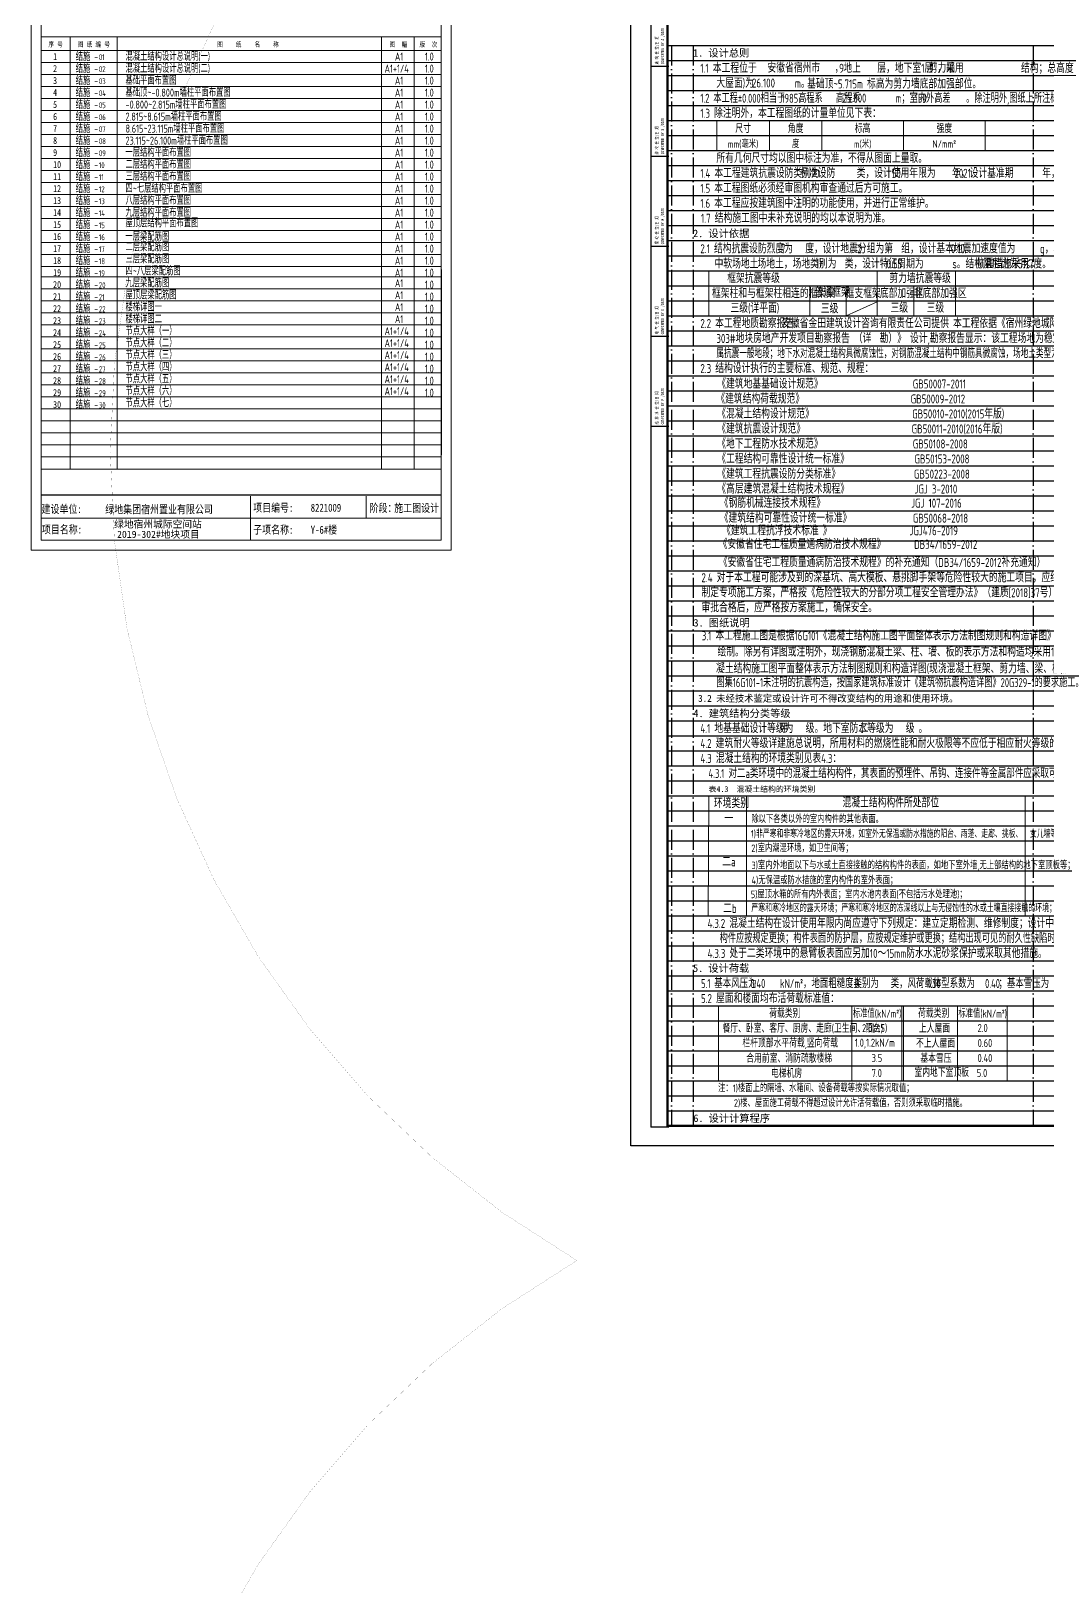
# Model space of a CAD drawing. Extents: x -1712635 to -854203, y -534641 to -21985.
# Drawn here: x -1712635 to -1661817, y -142484 to -64669 of the extents above; entities that cross this region are included whole.
import ezdxf
from ezdxf.enums import TextEntityAlignment as Align

# ---------------------------------------------------------------- set-up
doc = ezdxf.new("R2010")
doc.units = 0
doc.header["$LTSCALE"] = 1000
doc.linetypes.add('D1', pattern=[14, 10, -2, 0, -2])
doc.linetypes.add('DASHED', pattern=[0.75, 0.5, -0.25])
doc.layers.get('0').update_dxf_attribs({"linetype": 'CONTINUOUS'})
doc.layers.get('Defpoints').update_dxf_attribs({"linetype": 'CONTINUOUS'})
for name, color, linetype in [('C-Sheet-图框', 101, 'CONTINUOUS'), ('C-SHET-TTLB', 11, 'CONTINUOUS'), ('PUB_TEXT', 2, 'CONTINUOUS'), ('S-X详图填充', 252, 'CONTINUOUS'), ('图签文字', 4, 'CONTINUOUS')]:
    doc.layers.add(name, color=color, linetype=linetype)
for name, color, linetype, lineweight in [('S-1-TEXT', 7, 'CONTINUOUS', 18), ('S-1-修改', 23, 'CONTINUOUS', 18), ('图框', 9, 'CONTINUOUS', 18), ('图签', 147, 'CONTINUOUS', 18)]:
    doc.layers.add(name, color=color, linetype=linetype, lineweight=lineweight)
doc.styles.add('SHEET-ECADI', font='simhei.ttf', dxfattribs={"width": 0.7})
doc.styles.add('STYLE111', font='simhei.ttf', dxfattribs={"width": 0.7})
doc.styles.add('TS', font='tssdeng.shx', dxfattribs={"width": 0.7, "bigfont": 'tssdchn.shx'})
doc.styles.add('TSSD_DIMENSION', font='Tssdeng.shx', dxfattribs={"width": 0.7, "bigfont": 'tssdchn.shx'})
doc.styles.add('TSSD_REIN', font='tssdeng.shx', dxfattribs={"width": 0.7, "height": 300, "bigfont": 'tssdchn.shx'})
doc.styles.add('宋体', font='', dxfattribs={"height": 50})
doc.styles.add('建筑图签-1', font='simhei.ttf', dxfattribs={"width": 0.7})
doc.styles.add('黑体', font='simhei.ttf')
doc.styles.get('宋体').set_extended_font_data('SimSun')

# ---------------------------------------------------------------- blocks, each defined once
blk = doc.blocks.new('2014SHEET-L')
at = {"layer": 'C-SHET-TTLB'}
for p, q in [((0, -45), (-9, -45)), ((0, -90), (-9, -90)), ((0, -135), (-9, -135)), ((0, -180), (-9, -180)), ((0, -225), (-9, -225))]:
    blk.add_line(p, q, dxfattribs=at)
at = {"layer": 'C-SHET-TTLB', "style": 'SHEET-ECADI', "width": 0.7}
for s, p in [('建 筑 会 签/日 期', (-5.24, -43.96)), ('CONFIRMED BY A /DATE', (-2.33, -43.96)), ('结 构 会 签/日 期', (-5.24, -88.96)), ('CONFIRMED BY S /DATE', (-2.33, -88.96)), ('暖 动 会 签/日 期', (-5.24, -133.96)), ('CONFIRMED BY M /DATE', (-2.33, -133.96)), ('电 气 会 签/日 期', (-5.24, -178.96)), ('CONFIRMED BY E /DATE', (-2.33, -178.96)), ('给 排 水 会 签/日 期', (-5.24, -223.96)), ('CONFIRMED BY P /DATE', (-2.33, -223.96))]:
    blk.add_text(s, height=1.6, rotation=90, dxfattribs=at).set_placement(p)
blk = doc.blocks.new('2017_11-sheet-L2', base_point=(18.4, 410))
at = {"layer": 'C-SHET-TTLB'}
blk.add_blockref('2014SHEET-L', (19, 410.6), dxfattribs=at)

msp = doc.modelspace()

# ---------------------------------------------------------------- linework, layer by layer
msp.add_line((-1692135.04, -76581.17), (-1692135.04, -85856.17))
at = {"layer": 'C-SHET-TTLB'}
for p in [(-1681662.67, -61932.79), (-1680762.67, -119452.79)]:
    msp.add_line(p, (-1681662.67, -119452.79), dxfattribs=at)
msp.add_lwpolyline([(-1598562.67, -60992.79), (-1598562.67, -120392.79), (-1682662.67, -120392.79), (-1682662.67, -60992.79)], close=True, dxfattribs=at)
at = {"layer": 'C-SHET-TTLB', "const_width": 120}
msp.add_lwpolyline([(-1680822.67, -61992.79), (-1599562.67, -61992.79), (-1599562.67, -119392.79), (-1680822.67, -119392.79)], close=True, dxfattribs=at)
at = {"layer": 'Defpoints', "color": 252}
for p, q in [((-1680822.67, -65392.79), (-1606562.67, -65392.79)), ((-1680822.67, -66142.79), (-1606562.67, -66142.79)), ((-1680822.67, -66892.79), (-1606562.67, -66892.79)), ((-1680822.67, -67642.79), (-1606562.67, -67642.79)), ((-1680822.67, -68392.79), (-1606562.67, -68392.79)), ((-1680822.67, -69142.79), (-1606562.67, -69142.79)), ((-1680822.67, -69892.79), (-1606562.67, -69892.79)), ((-1680822.67, -70642.79), (-1606562.67, -70642.79)), ((-1680822.67, -71392.79), (-1606562.67, -71392.79)), ((-1680822.67, -72142.79), (-1606562.67, -72142.79)), ((-1680822.67, -72892.79), (-1606562.67, -72892.79)), ((-1680822.67, -73642.79), (-1606562.67, -73642.79)), ((-1680822.67, -74392.79), (-1606562.67, -74392.79)), ((-1680822.67, -75142.79), (-1606562.67, -75142.79)), ((-1680822.67, -75892.79), (-1606562.67, -75892.79)), ((-1680822.67, -76642.79), (-1606562.67, -76642.79)), ((-1680822.67, -77392.79), (-1606562.67, -77392.79)), ((-1680822.67, -78142.79), (-1606562.67, -78142.79)), ((-1680822.67, -78892.79), (-1606562.67, -78892.79)), ((-1680822.67, -79642.79), (-1606562.67, -79642.79)), ((-1680822.67, -80392.79), (-1606562.67, -80392.79)), ((-1680822.67, -81142.79), (-1606562.67, -81142.79)), ((-1680822.67, -81892.79), (-1606562.67, -81892.79)), ((-1680822.67, -82642.79), (-1606562.67, -82642.79)), ((-1680822.67, -83392.79), (-1606562.67, -83392.79)), ((-1680822.67, -84142.79), (-1606562.67, -84142.79)), ((-1680822.67, -84892.79), (-1606562.67, -84892.79)), ((-1680822.67, -85642.79), (-1606562.67, -85642.79)), ((-1680822.67, -86392.79), (-1606562.67, -86392.79)), ((-1680822.67, -87142.79), (-1606562.67, -87142.79)), ((-1680822.67, -87892.79), (-1606562.67, -87892.79)), ((-1680822.67, -88642.79), (-1606562.67, -88642.79)), ((-1680822.67, -89392.79), (-1606562.67, -89392.79)), ((-1680822.67, -90142.79), (-1606562.67, -90142.79)), ((-1680822.67, -90892.79), (-1606562.67, -90892.79)), ((-1680822.67, -91642.79), (-1606562.67, -91642.79)), ((-1680822.67, -92392.79), (-1606562.67, -92392.79)), ((-1680822.67, -93142.79), (-1606562.67, -93142.79)), ((-1680822.67, -93892.79), (-1606562.67, -93892.79)), ((-1680822.67, -94642.79), (-1606562.67, -94642.79)), ((-1680822.67, -95392.79), (-1606562.67, -95392.79)), ((-1680822.67, -96142.79), (-1606562.67, -96142.79)), ((-1680822.67, -96892.79), (-1606562.67, -96892.79)), ((-1680822.67, -97642.79), (-1606562.67, -97642.79)), ((-1680822.67, -98392.79), (-1606562.67, -98392.79)), ((-1680822.67, -99142.79), (-1606562.67, -99142.79)), ((-1680822.67, -99892.79), (-1606562.67, -99892.79)), ((-1680822.67, -100642.79), (-1606562.67, -100642.79)), ((-1680822.67, -101392.79), (-1606562.67, -101392.79)), ((-1680822.67, -102142.79), (-1606562.67, -102142.79)), ((-1680822.67, -102892.79), (-1606562.67, -102892.79)), ((-1680822.67, -103642.79), (-1606562.67, -103642.79)), ((-1680822.67, -104392.79), (-1606562.67, -104392.79)), ((-1680822.67, -105142.79), (-1606562.67, -105142.79)), ((-1680822.67, -105892.79), (-1606562.67, -105892.79)), ((-1680822.67, -106642.79), (-1606562.67, -106642.79)), ((-1680822.67, -107392.79), (-1606562.67, -107392.79)), ((-1680822.67, -108142.79), (-1606562.67, -108142.79)), ((-1680822.67, -108892.79), (-1606562.67, -108892.79)), ((-1680822.67, -109642.79), (-1606562.67, -109642.79)), ((-1680822.67, -110392.79), (-1606562.67, -110392.79)), ((-1680822.67, -111142.79), (-1606562.67, -111142.79)), ((-1680822.67, -111892.79), (-1606562.67, -111892.79)), ((-1680822.67, -112642.79), (-1606562.67, -112642.79)), ((-1680822.67, -113392.79), (-1606562.67, -113392.79)), ((-1680822.67, -114142.79), (-1606562.67, -114142.79)), ((-1680822.67, -114892.79), (-1606562.67, -114892.79)), ((-1680822.67, -115642.79), (-1606562.67, -115642.79)), ((-1680822.67, -116392.79), (-1606562.67, -116392.79)), ((-1680822.67, -117142.79), (-1606562.67, -117142.79)), ((-1680822.67, -117892.79), (-1606562.67, -117892.79)), ((-1680822.67, -118642.79), (-1606562.67, -118642.79))]:
    msp.add_line(p, q, dxfattribs=at)
at = {"layer": 'Defpoints', "color": 252, "linetype": 'D1', "ltscale": 0.1}
for p, q in [((-1680622.67, -65392.79), (-1680622.67, -119392.79)), ((-1679550.67, -65392.79), (-1679550.67, -119392.79)), ((-1662550.67, -65392.79), (-1662550.67, -119392.79))]:
    msp.add_line(p, q, dxfattribs=at)
at = {"layer": 'S-1-TEXT', "color": 2}
for p, q in [((-1675736.46, -69142.79), (-1675736.46, -70642.79)), ((-1673111.46, -69142.79), (-1673111.46, -70642.79)), ((-1669033.33, -69142.79), (-1669033.33, -70642.79)), ((-1678361.46, -69892.79), (-1664955.21, -69892.79)), ((-1678770.35, -76642.79), (-1666426.54, -76642.79)), ((-1678770.35, -76642.79), (-1678770.35, -78892.79)), ((-1678770.35, -76642.79), (-1678770.35, -78892.79)), ((-1670345.07, -76642.79), (-1670345.07, -78892.79)), ((-1666426.54, -76642.79), (-1666426.54, -78892.79)), ((-1678770.35, -77392.79), (-1666426.54, -77392.79)), ((-1673722.09, -77392.79), (-1673722.09, -78892.79)), ((-1671900.8, -77392.79), (-1671900.8, -78892.79)), ((-1668513.44, -77392.79), (-1668513.44, -78892.79)), ((-1678770.35, -78142.79), (-1666426.54, -78142.79)), ((-1671900.8, -78892.79), (-1670345.07, -78195.31)), ((-1678770.35, -78892.79), (-1666426.54, -78892.79)), ((-1676879.64, -102887.3), (-1676879.64, -108892.79)), ((-1678754.64, -103637.3), (-1662950.03, -103637.3)), ((-1678754.64, -104387.3), (-1662950.03, -104387.3)), ((-1678754.64, -108137.3), (-1662950.03, -108137.3)), ((-1678277.47, -113392.79), (-1669114.11, -113392.79)), ((-1678277.47, -113392.79), (-1678277.47, -117142.79)), ((-1669114.11, -113392.79), (-1678277.47, -113392.79)), ((-1671621.22, -117142.79), (-1671621.22, -113392.79)), ((-1669114.11, -117142.79), (-1669114.11, -113392.79)), ((-1663857.32, -113392.79), (-1669028.88, -113392.79)), ((-1669028.88, -117142.79), (-1669028.88, -113392.79)), ((-1669028.88, -113392.79), (-1663857.32, -113392.79)), ((-1666329.03, -117142.79), (-1666329.03, -113392.79)), ((-1663857.32, -117142.79), (-1663857.32, -113392.79)), ((-1678277.47, -114142.79), (-1669114.11, -114142.79)), ((-1669028.88, -114142.79), (-1663857.32, -114142.79)), ((-1678277.47, -114892.79), (-1669114.11, -114892.79)), ((-1669028.88, -114892.79), (-1663857.32, -114892.79)), ((-1678277.47, -115642.79), (-1669114.11, -115642.79)), ((-1669028.88, -115642.79), (-1663857.32, -115642.79)), ((-1678277.47, -116392.79), (-1669114.11, -116392.79)), ((-1669028.88, -116392.79), (-1663857.32, -116392.79)), ((-1678277.47, -117142.79), (-1669114.11, -117142.79)), ((-1669028.88, -117142.79), (-1663857.32, -117142.79))]:
    msp.add_line(p, q, dxfattribs=at)
for points in [[(-1664955.21, -69142.79), (-1664955.21, -70642.79), (-1678361.46, -70642.79), (-1678361.46, -69142.79), (-1664955.21, -69142.79)], [(-1662950.03, -102887.3), (-1662950.03, -108892.79), (-1678792.33, -108892.79), (-1678754.64, -102887.3), (-1662950.03, -102887.3)]]:
    msp.add_lwpolyline(points, dxfattribs=at)
at = {"layer": 'S-X详图填充', "color": 2, "const_width": 5}
msp.add_lwpolyline([(-1685356.54, -45313.6, -0.57735027), (-1604552.52, -45313.6, -0.57735027), (-1523748.51, -45313.6, -0.57735027), (-1442944.49, -45313.6, -0.57735027), (-1362140.48, -45313.6, -0.57735027), (-1281336.46, -45313.6, -0.57735027), (-1281336.46, -126117.61, -0.57735027), (-1281336.46, -206921.63, -0.57735027), (-1281336.46, -287725.64, -0.57735027), (-1281336.46, -368529.66, -0.57735027), (-1281336.46, -449333.67, -0.57735027), (-1362140.48, -449333.67, -0.57735027), (-1442944.49, -449333.67, -0.57735027), (-1523748.51, -449333.67, -0.57735027), (-1604552.52, -449333.67, -0.57735027), (-1685356.54, -449333.67, -0.57735027), (-1685356.54, -368529.66, -0.57735027), (-1685356.54, -287725.64, -0.57735027), (-1685356.54, -206921.63, -0.57735027), (-1685356.54, -126117.61, -0.57735027), (-1685356.54, -45313.6, -0.57735027), (-1685356.54, -45313.6, -0.57735027)], format="xyb", dxfattribs=at)
at = {"layer": '图框'}
for p, q in [((-1712135.04, -61406.38), (-1712135.04, -90106.38)), ((-1692135.04, -90106.38), (-1692135.04, -61406.38)), ((-1712135.04, -64956.38), (-1712135.05, -88956.37)), ((-1712135.04, -64956.38), (-1712135.04, -84756.37)), ((-1712135.04, -64956.38), (-1692135.04, -64956.38)), ((-1710690.87, -64956.38), (-1710690.87, -86556.37)), ((-1708333.67, -64956.38), (-1708333.67, -86556.38)), ((-1695123.47, -64956.38), (-1695123.47, -86556.38)), ((-1693489.24, -64956.38), (-1693489.24, -86556.38)), ((-1692135.04, -65631.39), (-1712135.04, -65631.38)), ((-1692135.04, -65631.39), (-1712135.04, -65631.38)), ((-1712135.04, -65631.38), (-1692135.04, -65631.39)), ((-1712135.04, -65631.38), (-1692135.04, -65631.39)), ((-1692135.04, -66231.39), (-1712135.04, -66231.38)), ((-1692135.04, -66831.39), (-1712135.04, -66831.38)), ((-1712135.04, -66831.38), (-1692135.04, -66831.39)), ((-1712135.04, -66831.38), (-1692135.04, -66831.39)), ((-1692135.04, -66831.39), (-1712135.04, -66831.38)), ((-1692135.04, -67431.39), (-1712135.04, -67431.38)), ((-1692135.04, -67431.39), (-1712135.04, -67431.38)), ((-1712135.04, -67431.38), (-1692135.04, -67431.39)), ((-1692135.04, -68031.39), (-1712135.04, -68031.38)), ((-1692135.04, -68031.39), (-1712135.04, -68031.38)), ((-1712135.04, -68031.38), (-1692135.04, -68031.39)), ((-1712135.04, -68031.38), (-1692135.04, -68031.39)), ((-1692135.04, -68631.39), (-1712135.04, -68631.38)), ((-1692135.04, -68631.39), (-1712135.04, -68631.38)), ((-1692135.04, -68631.39), (-1712135.04, -68631.38)), ((-1692135.04, -68631.39), (-1712135.04, -68631.38)), ((-1712135.04, -68631.38), (-1692135.04, -68631.39)), ((-1712135.04, -68631.38), (-1692135.04, -68631.39)), ((-1692135.04, -69231.39), (-1712135.04, -69231.38)), ((-1712135.04, -69231.38), (-1692135.04, -69231.39)), ((-1712135.04, -69231.38), (-1692135.04, -69231.39)), ((-1692135.04, -69231.39), (-1712135.04, -69231.38)), ((-1692135.04, -69831.39), (-1712135.04, -69831.38)), ((-1692135.04, -69831.39), (-1712135.04, -69831.38)), ((-1712135.04, -69831.38), (-1692135.04, -69831.39)), ((-1712135.04, -69831.38), (-1692135.04, -69831.39)), ((-1692135.04, -70431.39), (-1712135.04, -70431.38)), ((-1692135.04, -70431.39), (-1712135.04, -70431.38)), ((-1712135.04, -70431.38), (-1692135.04, -70431.39)), ((-1712135.04, -70431.38), (-1692135.04, -70431.39)), ((-1692135.04, -71031.39), (-1712135.04, -71031.38)), ((-1692135.04, -71031.39), (-1712135.04, -71031.38)), ((-1692135.04, -71031.39), (-1712135.04, -71031.38)), ((-1692135.04, -71031.39), (-1712135.04, -71031.38)), ((-1712135.04, -71031.38), (-1692135.04, -71031.39)), ((-1712135.04, -71031.38), (-1692135.04, -71031.39)), ((-1692135.04, -71631.39), (-1712135.04, -71631.38)), ((-1712135.04, -71631.38), (-1692135.04, -71631.39)), ((-1712135.04, -71631.38), (-1692135.04, -71631.39)), ((-1692135.04, -71631.39), (-1712135.04, -71631.38)), ((-1692135.04, -72231.39), (-1712135.04, -72231.38)), ((-1692135.04, -72231.39), (-1712135.04, -72231.38)), ((-1712135.04, -72231.38), (-1692135.04, -72231.39)), ((-1712135.04, -72231.38), (-1692135.04, -72231.39)), ((-1692135.04, -72831.39), (-1712135.04, -72831.38)), ((-1692135.04, -72831.39), (-1712135.04, -72831.38)), ((-1712135.04, -72831.38), (-1692135.04, -72831.39)), ((-1712135.04, -72831.38), (-1692135.04, -72831.39)), ((-1692135.04, -73431.39), (-1712135.04, -73431.38)), ((-1692135.04, -73431.39), (-1712135.04, -73431.38)), ((-1692135.04, -73431.39), (-1712135.04, -73431.38)), ((-1692135.04, -73431.39), (-1712135.04, -73431.38)), ((-1712135.04, -73431.38), (-1692135.04, -73431.39)), ((-1712135.04, -73431.38), (-1692135.04, -73431.39)), ((-1692135.04, -74031.39), (-1712135.04, -74031.38)), ((-1712135.04, -74031.38), (-1692135.04, -74031.39)), ((-1712135.04, -74031.38), (-1692135.04, -74031.39)), ((-1692135.04, -74031.39), (-1712135.04, -74031.38)), ((-1692135.04, -74631.39), (-1712135.04, -74631.38)), ((-1692135.04, -74631.39), (-1712135.04, -74631.38)), ((-1712135.04, -74631.38), (-1692135.04, -74631.39)), ((-1712135.04, -74631.38), (-1692135.04, -74631.39)), ((-1692135.04, -75231.39), (-1712135.04, -75231.38)), ((-1692135.04, -75831.39), (-1712135.04, -75831.38)), ((-1692135.04, -76431.38), (-1712135.04, -76431.37)), ((-1692135.04, -76956.38), (-1712135.04, -76956.37)), ((-1712135.04, -76956.37), (-1692135.04, -76956.38)), ((-1712135.04, -76956.37), (-1692135.04, -76956.38)), ((-1692135.04, -76956.38), (-1712135.04, -76956.37)), ((-1692135.04, -77556.38), (-1712135.04, -77556.37)), ((-1692135.04, -77556.38), (-1712135.04, -77556.37)), ((-1712135.04, -77556.37), (-1692135.04, -77556.38)), ((-1712135.04, -77556.37), (-1692135.04, -77556.38)), ((-1692135.04, -78156.38), (-1712135.04, -78156.37)), ((-1692135.04, -78156.38), (-1712135.04, -78156.37)), ((-1712135.04, -78156.37), (-1692135.04, -78156.38)), ((-1712135.04, -78156.37), (-1692135.04, -78156.38)), ((-1692135.04, -78756.38), (-1712135.04, -78756.37)), ((-1692135.04, -78756.38), (-1712135.04, -78756.37)), ((-1692135.04, -78756.38), (-1712135.04, -78756.37)), ((-1692135.04, -78756.38), (-1712135.04, -78756.37)), ((-1712135.04, -78756.37), (-1692135.04, -78756.38)), ((-1712135.04, -78756.37), (-1692135.04, -78756.38)), ((-1692135.04, -79356.38), (-1712135.04, -79356.37)), ((-1712135.04, -79356.37), (-1692135.04, -79356.38)), ((-1712135.04, -79356.37), (-1692135.04, -79356.38)), ((-1692135.04, -79356.38), (-1712135.04, -79356.37)), ((-1692135.04, -79956.38), (-1712135.04, -79956.37)), ((-1692135.04, -79956.38), (-1712135.04, -79956.37)), ((-1712135.04, -79956.37), (-1692135.04, -79956.38)), ((-1712135.04, -79956.37), (-1692135.04, -79956.38)), ((-1692135.04, -80556.38), (-1712135.04, -80556.37)), ((-1692135.04, -80556.38), (-1712135.04, -80556.37)), ((-1712135.04, -80556.37), (-1692135.04, -80556.38)), ((-1712135.04, -80556.37), (-1692135.04, -80556.38)), ((-1692135.04, -81156.38), (-1712135.04, -81156.37)), ((-1692135.04, -81156.38), (-1712135.04, -81156.37)), ((-1692135.04, -81156.38), (-1712135.04, -81156.37)), ((-1692135.04, -81156.38), (-1712135.04, -81156.37)), ((-1712135.04, -81156.37), (-1692135.04, -81156.38)), ((-1712135.04, -81156.37), (-1692135.04, -81156.38)), ((-1692135.04, -81756.38), (-1712135.04, -81756.37)), ((-1712135.04, -81756.37), (-1692135.04, -81756.38)), ((-1712135.04, -81756.37), (-1692135.04, -81756.38)), ((-1692135.04, -81756.38), (-1712135.04, -81756.37)), ((-1692135.04, -82356.38), (-1712135.04, -82356.37)), ((-1692135.04, -82356.38), (-1712135.04, -82356.37)), ((-1712135.04, -82356.37), (-1692135.04, -82356.38)), ((-1712135.04, -82356.37), (-1692135.04, -82356.38)), ((-1692135.04, -82956.38), (-1712135.04, -82956.37)), ((-1692135.04, -82956.38), (-1712135.04, -82956.37)), ((-1712135.04, -82956.37), (-1692135.04, -82956.38)), ((-1712135.04, -82956.37), (-1692135.04, -82956.38)), ((-1692135.04, -83556.38), (-1712135.04, -83556.37)), ((-1692135.04, -83556.38), (-1712135.04, -83556.37)), ((-1692135.04, -83556.38), (-1712135.04, -83556.37)), ((-1692135.04, -83556.38), (-1712135.04, -83556.37)), ((-1712135.04, -83556.37), (-1692135.04, -83556.38)), ((-1712135.04, -83556.37), (-1692135.04, -83556.38)), ((-1692135.04, -84156.38), (-1712135.04, -84156.37)), ((-1712135.04, -84156.37), (-1692135.04, -84156.38)), ((-1712135.04, -84156.37), (-1692135.04, -84156.38)), ((-1692135.04, -84156.38), (-1712135.04, -84156.37)), ((-1692135.04, -84756.38), (-1712135.04, -84756.37)), ((-1692135.04, -84756.38), (-1712135.04, -84756.37)), ((-1712135.04, -84756.37), (-1692135.04, -84756.38)), ((-1712135.04, -84756.37), (-1692135.04, -84756.38)), ((-1692135.04, -85356.38), (-1712135.04, -85356.37)), ((-1692135.04, -85356.38), (-1712135.04, -85356.37)), ((-1692135.04, -85356.38), (-1712135.04, -85356.37)), ((-1692135.04, -85356.38), (-1712135.04, -85356.37)), ((-1712135.04, -85356.37), (-1692135.04, -85356.38)), ((-1712135.04, -85356.37), (-1692135.04, -85356.38)), ((-1692135.04, -85956.38), (-1712135.04, -85956.37)), ((-1712135.04, -85956.37), (-1692135.04, -85956.38)), ((-1692135.04, -85956.38), (-1712135.04, -85956.37)), ((-1712135.04, -85956.37), (-1692135.04, -85956.38)), ((-1692135.04, -86556.38), (-1712135.04, -86556.37)), ((-1701664.61, -87906.38), (-1701664.61, -90106.38)), ((-1695890.29, -87906.38), (-1695890.29, -89006.2)), ((-1712135.04, -89007.43), (-1692135.04, -89005.92)), ((-1712135.04, -90106.38), (-1692135.04, -90106.38))]:
    msp.add_line(p, q, dxfattribs=at)
for points in [[(-1691635.04, -60906.38), (-1691635.04, -90606.38), (-1712635.04, -90606.38), (-1712635.04, -60906.38)], [(-1691635.04, -60906.38), (-1691635.04, -90606.38), (-1712635.04, -90606.38), (-1712635.04, -60906.38)], [(-1712135.04, -90106.38), (-1692135.04, -90106.38), (-1692135.04, -61406.38), (-1712135.04, -61406.38)]]:
    msp.add_lwpolyline(points, close=True, dxfattribs=at)
at = {"layer": '图框', "const_width": 56.25}
msp.add_lwpolyline([(-1712135.04, -87856.17), (-1692135.04, -87856.17)], dxfattribs=at)

# ---------------------------------------------------------------- block references
at = {"layer": 'C-SHET-TTLB', "xscale": 100, "yscale": 100, "zscale": 100}
msp.add_blockref('2017_11-sheet-L2', (-1680822.67, -61992.79), dxfattribs=at)

# ---------------------------------------------------------------- texts
at = {"layer": 'C-Sheet-图框', "color": 7, "linetype": 'Continuous', "style": 'STYLE111', "width": 0.7}
for s, p in [('1', (-1711537.47, -66112.55)), ('2', (-1711537.47, -66712.55)), ('4', (-1711537.47, -67912.55)), ('3', (-1711537.47, -67312.55)), ('5', (-1711537.47, -68512.55)), ('6', (-1711537.47, -69112.55)), ('8', (-1711537.47, -70312.55)), ('7', (-1711537.47, -69712.55)), ('9', (-1711537.47, -70912.55)), ('10', (-1711537.47, -71512.55)), ('11', (-1711537.47, -72112.55)), ('12', (-1711537.47, -72712.55)), ('13', (-1711537.47, -73312.55)), ('14', (-1711537.47, -73912.55)), ('15', (-1711537.47, -74512.55)), ('16', (-1711537.47, -75112.55)), ('17', (-1711537.47, -75712.55)), ('18', (-1711537.47, -76312.54)), ('19', (-1711537.47, -76912.53)), ('20', (-1711537.47, -77512.53)), ('21', (-1711537.47, -78112.53)), ('22', (-1711537.47, -78712.53)), ('23', (-1711537.47, -79312.53)), ('24', (-1711537.47, -79912.53)), ('25', (-1711537.47, -80512.53)), ('26', (-1711537.47, -81112.53)), ('27', (-1711537.48, -81712.53)), ('28', (-1711537.48, -82312.53)), ('30', (-1711537.48, -83512.53)), ('29', (-1711537.48, -82912.53))]:
    msp.add_text(s, height=350, dxfattribs=at).set_placement(p)
at = {"layer": 'PUB_TEXT', "linetype": 'Continuous', "style": 'TSSD_REIN', "width": 0.7}
for p in [(-1710407.8, -66154.13), (-1710407.8, -66754.13), (-1710407.8, -67354.13), (-1710407.8, -67954.13), (-1710407.8, -68554.13), (-1710407.8, -69154.13), (-1710407.8, -69754.13), (-1710407.8, -70354.13), (-1710407.8, -70954.13), (-1710407.8, -71554.13), (-1710407.8, -72154.13), (-1710407.8, -72754.13), (-1710407.8, -73354.13), (-1710407.8, -73954.13), (-1710407.8, -74554.13), (-1710407.8, -75154.13), (-1710407.8, -75754.13), (-1710407.8, -76354.12), (-1710407.8, -76954.11), (-1710407.8, -77554.11), (-1710407.8, -78154.11), (-1710407.8, -78754.11), (-1710407.8, -79354.11), (-1710407.8, -79954.11), (-1710407.8, -80554.11), (-1710407.8, -81154.11), (-1710407.8, -81754.11), (-1710407.8, -82354.11), (-1710407.8, -82954.11), (-1710407.8, -83554.11)]:
    msp.add_text('结施 - ', height=400, dxfattribs=at).set_placement(p)
at = {"layer": 'PUB_TEXT', "color": 1, "linetype": 'Continuous', "style": 'TSSD_REIN', "width": 0.7}
for s, height, p in [('01', 300, (-1709248.66, -66120)), ('1.0', 400, (-1692952.9, -66142.33)), ('02', 300, (-1709248.66, -66720)), ('1.0', 400, (-1692952.9, -66742.33)), ('03', 300, (-1709248.66, -67320)), ('04', 300, (-1709248.66, -67920)), ('1.0', 400, (-1692952.9, -67342.33)), ('1.0', 400, (-1692952.9, -67942.33)), ('05', 300, (-1709248.66, -68520)), ('1.0', 400, (-1692952.9, -68542.33)), ('06', 300, (-1709248.66, -69120)), ('1.0', 400, (-1692952.9, -69142.33)), ('07', 300, (-1709248.66, -69720)), ('08', 300, (-1709248.66, -70320)), ('1.0', 400, (-1692952.9, -69742.33)), ('1.0', 400, (-1692952.9, -70342.33)), ('09', 300, (-1709248.66, -70920)), ('1.0', 400, (-1692952.9, -70942.33)), ('10', 300, (-1709248.66, -71520)), ('1.0', 400, (-1692952.9, -71542.33)), ('11', 300, (-1709248.66, -72120)), ('1.0', 400, (-1692952.9, -72142.33)), ('1.0', 400, (-1692952.9, -72742.33)), ('12', 300, (-1709248.66, -72720)), ('13', 300, (-1709248.66, -73320)), ('1.0', 400, (-1692952.9, -73342.33)), ('14', 300, (-1709248.66, -73920)), ('1.0', 400, (-1692952.9, -73942.33)), ('15', 300, (-1709248.66, -74520)), ('1.0', 400, (-1692952.9, -74542.33)), ('16', 300, (-1709248.66, -75120)), ('17', 300, (-1709248.66, -75720)), ('1.0', 400, (-1692952.9, -75142.33)), ('1.0', 400, (-1692952.9, -75742.33)), ('18', 300, (-1709248.66, -76319.99)), ('1.0', 400, (-1692952.9, -76342.32)), ('19', 300, (-1709248.66, -76919.98)), ('1.0', 400, (-1692952.9, -76942.32)), ('20', 300, (-1709248.66, -77519.98)), ('1.0', 400, (-1692952.9, -77542.32)), ('1.0', 400, (-1692952.9, -78142.32)), ('21', 300, (-1709248.66, -78119.98)), ('22', 300, (-1709248.66, -78719.98)), ('1.0', 400, (-1692952.9, -78742.32)), ('23', 300, (-1709248.66, -79319.98)), ('1.0', 400, (-1692952.9, -79342.32)), ('24', 300, (-1709248.66, -79919.98)), ('1.0', 400, (-1692952.9, -79942.32)), ('1.0', 400, (-1692952.9, -80542.32)), ('25', 300, (-1709248.66, -80519.98)), ('26', 300, (-1709248.66, -81119.98)), ('1.0', 400, (-1692952.9, -81142.32)), ('27', 300, (-1709248.66, -81719.98)), ('1.0', 400, (-1692952.9, -81742.32)), ('28', 300, (-1709248.66, -82319.98)), ('1.0', 400, (-1692952.9, -82342.32)), ('29', 300, (-1709248.66, -82919.98)), ('30', 300, (-1709248.66, -83519.98)), ('1.0', 400, (-1692952.9, -82942.32))]:
    msp.add_text(s, height=height, dxfattribs=at).set_placement(p)
at = {"layer": 'PUB_TEXT', "color": 7, "linetype": 'Continuous', "style": 'TSSD_REIN', "width": 0.7}
for s, p in [('混凝土结构设计总说明(一)', (-1707918.42, -66142.33)), ('A1', (-1694452.49, -66142.33)), ('基础平面布置图', (-1707918.42, -67342.33)), ('混凝土结构设计总说明(二)', (-1707918.42, -66742.33)), ('A1+1/4', (-1694968.53, -66742.33)), ('基础顶~-0.800m墙柱平面布置图', (-1707918.42, -67942.33)), ('A1', (-1694452.5, -67342.33)), ('A1', (-1694452.5, -67942.33)), ('-0.800~2.815m墙柱平面布置图', (-1707918.42, -68542.33)), ('A1', (-1694452.5, -68542.33)), ('2.815~8.615m墙柱平面布置图', (-1707918.42, -69142.33)), ('A1', (-1694452.5, -69142.33)), ('23.115~26.100m墙柱平面布置图', (-1707918.42, -70342.33)), ('8.615~23.115m墙柱平面布置图', (-1707918.42, -69742.33)), ('A1', (-1694452.5, -69742.33)), ('A1', (-1694452.5, -70342.33)), ('一层结构平面布置图', (-1707918.42, -70942.33)), ('A1', (-1694452.5, -70942.33)), ('二层结构平面布置图', (-1707918.42, -71542.33)), ('A1', (-1694452.5, -71542.33)), ('三层结构平面布置图', (-1707918.42, -72142.33)), ('四~七层结构平面布置图', (-1707918.42, -72742.33)), ('A1', (-1694452.5, -72142.33)), ('A1', (-1694452.5, -72742.33)), ('八层结构平面布置图', (-1707918.42, -73342.33)), ('A1', (-1694452.5, -73342.33)), ('九层结构平面布置图', (-1707918.42, -73942.33)), ('A1', (-1694452.5, -73942.33)), ('屋顶层结构平面布置图', (-1707918.42, -74467.33)), ('一层梁配筋图', (-1707918.42, -75142.32)), ('A1', (-1694452.5, -74542.33)), ('二层梁配筋图', (-1707918.42, -75667.32)), ('A1', (-1694452.5, -75142.33)), ('A1', (-1694452.5, -75742.33)), ('三层梁配筋图', (-1707918.42, -76267.32)), ('A1', (-1694452.49, -76342.33)), ('九层梁配筋图', (-1707918.42, -77467.32)), ('四~八层梁配筋图', (-1707918.42, -76867.32)), ('A1', (-1694452.5, -76942.32)), ('屋顶层梁配筋图', (-1707918.42, -78067.32)), ('A1', (-1694452.49, -77467.32)), ('A1', (-1694452.49, -78067.32)), ('楼梯详图一', (-1707918.42, -78667.32)), ('A1', (-1694452.49, -78667.32)), ('楼梯详图二', (-1707918.42, -79267.32)), ('A1', (-1694452.49, -79267.32)), ('节点大样（一）', (-1707918.42, -79867.32)), ('节点大样（二）', (-1707918.42, -80467.32)), ('A1+1/4', (-1694968.53, -79867.32)), ('A1+1/4', (-1694968.53, -80467.32)), ('节点大样（三）', (-1707918.42, -81067.32)), ('A1+1/4', (-1694968.53, -81067.32)), ('节点大样（四）', (-1707918.42, -81667.32)), ('A1+1/4', (-1694968.53, -81667.32)), ('节点大样（五）', (-1707918.42, -82267.32)), ('节点大样（六）', (-1707918.42, -82867.32)), ('A1+1/4', (-1694968.53, -82267.32)), ('A1+1/4', (-1694968.53, -82867.32)), ('节点大样（七）', (-1707918.42, -83467.32))]:
    msp.add_text(s, height=400, dxfattribs=at).set_placement(p)
at = {"layer": 'S-1-TEXT', "style": '黑体'}
for s, height, p in [('1. 设计总则', 375, (-1679550.67, -65946.83)), ('2. 设计依据', 375, (-1679550.67, -74967.17)), ('3. 图纸说明', 375, (-1679530.73, -94430.57)), ('4. 建筑结构分类等级', 375, (-1679533.99, -98958.57)), ('表4.3  混凝土结构的环境类别', 281.25, (-1678776.18, -102695.99)), ('5. 设计荷载', 375, (-1679550.67, -111696.83)), ('6. 设计计算程序', 375, (-1679538.06, -119196.83))]:
    msp.add_text(s, height=height, dxfattribs=at).set_placement(p)
at = {"layer": 'S-1-TEXT', "style": 'TS'}
for s, height, width, p in [('1.1 本工程位于                   ，地上    层，地下室1层 ，采用              结构；总高度', 450, 0.75, (-1679185.86, -66750.36)), ('大屋面)为          m。', 450, 0.75, (-1678385.04, -67500.36)), ('1.2 本工程%%P0.000相当于             高程系         m；室内外高差    。除注明外,图纸上所注标高均为相对标高。', 450, 0.7, (-1679185.86, -68250.36)), ('1.3 除注明外，本工程图纸的计量单位见下表：', 450, 0.75, (-1679185.86, -69000.36)), ('所有几何尺寸均以图中标注为准，不得从图面上量取。', 450, 0.75, (-1678385.04, -71250.36)), ('     场地土，场地类别为  类，设计特征周期为       s。结构阻尼比为5%%%。', 450, 0.75, (-1677356.01, -76528.19)), ('框架抗震等级', 450, 0.75, (-1677843.61, -77259.31)), ('剪力墙抗震等级', 450, 0.75, (-1669737.17, -77259.31)), ('框架柱和与框架柱相连的框架梁', 450, 0.75, (-1678602, -78008.75)), ('普通框架', 450, 0.75, (-1673472.35, -77951.02)), ('框支框架', 450, 0.75, (-1671923.86, -78008.75)), ('底部加强区', 450, 0.75, (-1670211.27, -78008.75)), ('非底部加强区', 450, 0.75, (-1668511.45, -78008.75)), ('《建筑地基基础设计规范》                      GB50007-2011', 450, 0.75, (-1678340.4, -82531.81)), ('《建筑结构荷载规范》                          GB50009-2012', 450, 0.75, (-1678388.59, -83281.81)), ('《混凝土结构设计规范》                        GB50010-2010(2015年版)', 450, 0.75, (-1678340.4, -84028.2)), ('《建筑抗震设计规范》                          GB50011-2010(2016年版)', 450, 0.75, (-1678340.4, -84778.2)), ('《地下工程防水技术规范》                      GB50108-2008', 450, 0.75, (-1678340.4, -85528.2)), ('《工程结构可靠性设计统一标准》                GB50153-2008', 450, 0.75, (-1678340.4, -86278.2)), ('《建筑工程抗震设防分类标准》                  GB50223-2008', 450, 0.75, (-1678340.4, -87035.5)), ('《高层建筑混凝土结构技术规程》                JGJ 3-2010', 450, 0.75, (-1678340.4, -87781.81)), ('《钢筋机械连接技术规程》                     JGJ 107-2016', 450, 0.75, (-1678217.18, -88488.74)), ('《建筑结构可靠性设计统一标准》               GB50068-2018', 450, 0.75, (-1678217.18, -89238.74)), ('《安徽省住宅工程质量通病防治技术规程》的补充通知（DB34/1659-2012补充通知）', 450, 0.75, (-1678262.18, -91453.85)), ('3.1 本工程施工图是根据16G101《混凝土结构施工图平面整体表示方法制图规则和构造详图》系列图集进行', 450, 0.75, (-1679116.06, -95119.91)), ('绘制。除另有详图或注明外，现浇钢筋混凝土梁、柱、墙、板的表示方法和构造均采用16G101-1《混', 450, 0.75, (-1678327.86, -95926.86)), ('凝土结构施工图平面整体表示方法制图规则和构造详图(现浇混凝土框架、剪力墙、梁、板)》。设计图和', 450, 0.75, (-1678401.01, -96763.7)), ('图集16G101-1未注明的抗震构造，按国家建筑标准设计《建筑物抗震构造详图》20G329-1的要求施工。', 450, 0.7, (-1678385.04, -97457.84)), ('4.2 建筑耐火等级详建施总说明，所用材料的燃烧性能和耐火极限等不应低于相应耐火等级的建筑防火规范要求。', 450, 0.75, (-1679180.63, -100500.36)), ('4.3 混凝土结构的环境类别见表4.3：', 450, 0.75, (-1679180.63, -101250.36)), ('4.3.1 对二a类环境中的混凝土结构构件，其表面的预埋件、吊钩、连接件等金属部件应采取可靠的防锈措施。', 450, 0.73, (-1678782.92, -102000.36)), ('环境类别', 450, 0.75, (-1678509.07, -103500.27)), ('混凝土结构构件所处部位', 450, 0.75, (-1672080.95, -103468.76)), ('一', 450, 0.75, (-1677983.55, -104250.27)), ('除以下各类以外的室内构件的其他表面。', 375, 0.75, (-1676637.92, -104250.27)), ('2)室内潮湿环境，如卫生间等；', 375, 0.75, (-1676637.92, -105700.17)), ('二a', 450, 0.75, (-1678092.06, -106416.54)), ('3)室内外地面以下与水或土直接接触的结构构件的表面，如地下室外墙,无上部结构的地下室顶板等；', 375, 0.75, (-1676628.6, -106553.71)), ('4)无保温或防水措施的室内构件的室外表面；', 375, 0.75, (-1676628.6, -107303.71)), ('5)屋顶水箱的所有内外表面；室内水池内表面(不包括污水处理池)；', 375, 0.75, (-1676663.17, -108009.42)), (' 二b', 450, 0.75, (-1678252.28, -108750.27)), ('严寒和寒冷地区的露天环境；严寒和寒冷地区的冻深线以上与无侵蚀性的水或土壤直接接触的环境；干湿交替环境。', 375, 0.71, (-1676637.92, -108700.17)), ('4.3.2 混凝土结构在设计使用年限内尚应遵守下列规定：建立定期检测、维修制度；设计中可更换的混凝土', 450, 0.75, (-1678823.52, -109494.87)), ('4.3.3 处于二类环境中的悬臂板表面应另加10～15mm防水水泥砂浆保护或采取其他措施。', 450, 0.75, (-1678823.52, -110994.87)), ('构件应按规定更换；构件表面的防护层，应按规定维护或更换；结构出现可见的耐久性缺陷时，应及时进行处理。', 450, 0.7, (-1678223.25, -110244.87)), ('5.1 基本风压为      kN/m\x8c2\x8d，地面粗糙度类别为   类，风荷载体型系数为      ；基本雪压为      kN/m\x8c2\x8d。 ', 450, 0.72, (-1679154.81, -112500.36)), ('5.2 屋面和楼面均布活荷载标准值：', 450, 0.75, (-1679154.81, -113250.36)), ('荷载类别', 400, 0.75, (-1675742.38, -113978.73)), ('标准值(kN/m\x8c2\x8d)', 400, 0.7, (-1671560.4, -113980.39)), ('荷载类别', 400, 0.75, (-1668301.8, -113978.73)), ('标准值(kN/m\x8c2\x8d)', 400, 0.7, (-1666285.92, -113980.39)), ('餐厅、卧室、客厅、厨房、走廊(卫生间、阳台)', 400, 0.75, (-1678080.42, -114728.73)), ('2.0(2.5)', 400, 0.75, (-1671101.74, -114705.29)), ('上人屋面', 400, 0.75, (-1668262.6, -114728.73)), ('2.0', 400, 0.75, (-1665331.16, -114698.08)), ('栏杆顶部水平荷载,竖向荷载', 400, 0.75, (-1677086.18, -115462.5)), ('1.0,1.2kN/m\x8c', 400, 0.75, (-1671464.12, -115433.66)), ('不上人屋面', 400, 0.75, (-1668407.93, -115478.73)), ('0.60', 400, 0.75, (-1665325.75, -115448.08)), ('合用前室、消防疏散楼梯', 400, 0.75, (-1676891.84, -116228.73)), ('3.5', 400, 0.75, (-1670625.77, -116198.08)), (' 基本雪压', 400, 0.75, (-1668385.69, -116230.39)), ('0.40', 400, 0.75, (-1665331.16, -116198.08)), ('电梯机房', 400, 0.75, (-1675654, -116980.39)), ('7.0', 400, 0.75, (-1670625.77, -116948.08)), ('室内地下室顶板', 400, 0.75, (-1668488.33, -116932.59)), ('5.0', 400, 0.75, (-1665368.99, -116948.08)), ('注：1)楼面上的隔墙、水箱间、设备荷载等按实际情况取值；', 375, 0.75, (-1678300.33, -117697.18))]:
    msp.add_text(s, height=height, dxfattribs=dict(at, width=width)).set_placement(p)
at = {"layer": 'S-1-TEXT', "style": 'TS', "width": 0.75}
for s, height, p in [('尺寸', 400, (-1677048.96, -69752.17)), ('角度', 400, (-1674423.96, -69752.17)), ('标高', 400, (-1671072.39, -69752.17)), ('强度', 400, (-1666994.27, -69752.17)), ('mm(毫米)', 375, (-1677048.96, -70502.17)), ('度', 375, (-1674423.96, -70502.17)), ('m(米)', 375, (-1671072.39, -70502.17)), ('N/mm\x8c2\x8d', 375, (-1666994.27, -70497.66))]:
    msp.add_text(s, height=height, dxfattribs=at).set_placement(p, align=Align.CENTER)
at = {"layer": 'S-1-TEXT', "linetype": 'DASHED'}
for s, height, style, width, p in [('1.4 本工程建筑抗震设防类别为         类，设计使用年限为    年，设计基准期       年，建筑结构安全等级为   级,。', 450, 'TS', 0.75, (-1679185.86, -72000.36)), ('1.5 本工程图纸必须经审图机构审查通过后方可施工。', 450, 'TS', 0.75, (-1679185.86, -72750.36)), ('1.6 本工程应按建筑图中注明的功能使用，并进行正常维护。', 450, 'TS', 0.75, (-1679185.86, -73500.36)), ('1.7 结构施工图中未补充说明的均以本说明为准。', 450, 'TS', 0.75, (-1679154.65, -74248.24)), ('2.1 结构抗震设防烈度为   度，设计地震分组为第  组，设计基本地震加速度值为      g，场地土类型为', 450, 'TS', 0.75, (-1679185.86, -75770.71)), ('2.2 本工程地质勘察报告：', 450, 'TS', 0.75, (-1679185.86, -79508.63)), ('2.3 结构设计执行的主要标准、规范、规程：', 450, 'TS', 0.75, (-1679185.86, -81758.63)), ('2.4 对于本工程可能涉及到的深基坑、高大模板、悬挑脚手架等危险性较大的施工项目，应结合本工程，', 450, 'TS', 0.75, (-1679130.83, -92213.28)), ('制定专项施工方案，严格按《危险性较大的分部分项工程安全管理办法》（建质[2018]37号）中的规定程序审批，', 450, 'TS', 0.75, (-1679130.83, -92963.28)), ('审批合格后，应严格按方案施工，确保安全。', 450, 'TS', 0.75, (-1679130.83, -93713.28)), ('3.2 未经技术鉴定或设计许可不得改变结构的用途和使用环境。', 350, '黑体', 0.95, (-1679296.59, -98195.57)), ('4.1 地基基础设计等级为   级。地下室防水等级为   级 。', 450, 'TS', 0.75, (-1679185.86, -99750.36)), ('    2)楼、屋面施工荷载不得超过设计允许活荷载值，否则须采取临时措施。', 375, 'TS', 0.75, (-1678272.23, -118435.48))]:
    msp.add_text(s, height=height, dxfattribs=dict(at, style=style, width=width)).set_placement(p)
at = {"layer": 'S-1-TEXT', "style": 'TSSD_DIMENSION', "width": 0.75}
for s, p in [('  《建筑工程抗浮技术标准 》                   JGJ476-2019', (-1678506.67, -90003.38)), ('《安徽省住宅工程质量通病防治技术规程》       DB34/1659-2012', (-1678271.25, -90682.67))]:
    msp.add_text(s, height=450, dxfattribs=at).set_placement(p, align=Align.BOTTOM_LEFT)
at = {"layer": 'S-1-TEXT', "style": 'TS', "oblique": 0.7, "width": 0.7}
msp.add_text('1)非严寒和非寒冷地区的露天环境，如室外无保温或防水措施的阳台、雨蓬、走廊、挑板、  女儿墙等所有表面；', height=375, dxfattribs=at).set_placement((-1676672.92, -104987.35))
at = {"layer": 'S-1-修改', "color": 1, "style": 'TS'}
for s, width, p in [('安徽省宿州市', 0.75, (-1675829.93, -66743.52)), ('9', 0.75, (-1672248.68, -66750.36)), ('剪力墙', 0.75, (-1667768.16, -66743.8)), ('26.100', 0.75, (-1676604.17, -67487.05)), ('基础顶~5.715m 标高为剪力墙底部加强部位。', 0.75, (-1673847.41, -67535.94)), ('1985高程系', 0.7, (-1675130.09, -68251.6)), ('25.800', 0.7, (-1672066.72, -68240.29)), ('150', 0.7, (-1668459.55, -68240.29)), ('标准设防', 0.75, (-1674196.05, -72000.36)), ('50', 0.75, (-1669621.54, -72000.36)), ('2021', 0.75, (-1666487.11, -72000.36)), ('2', 0.75, (-1671339.09, -75770.71)), ('Ⅲ', 0.75, (-1673408.18, -76528.19)), ('三级(详平面)', 0.75, (-1677679.1, -78745.91)), ('三级', 0.75, (-1673165.44, -78772.69)), ('三级', 0.75, (-1669680.75, -78737.3)), ('三级', 0.75, (-1667876.4, -78737.3)), ('安徽省金田建筑设计咨询有限责任公司提供 本工程依据《宿州绿地城际空间站302#', 0.75, (-1675097.09, -79508.63)), ('303#地块房地产开发项目勘察报告 （详  勘）》 设计,勘察报告显示：该工程场地为稳定建筑场地，', 0.75, (-1678385.04, -80258.63)), ('属抗震一般地段；地下水对混凝土结构具微腐蚀性，对钢筋混凝土结构中钢筋具微腐蚀，场地土类型为中软场地土。', 0.65, (-1678385.04, -81008.63)), (' 甲', 0.75, (-1675421.28, -99750.36)), ('    二', 0.75, (-1672044.32, -99739.48)), ('B', 0.72, (-1671472.6, -112500.36))]:
    msp.add_text(s, height=450, dxfattribs=dict(at, width=width)).set_placement(p)
at = {"layer": 'S-1-修改', "color": 1, "linetype": 'DASHED', "style": 'TS'}
for s, width, p in [('7', 0.75, (-1675156.37, -75770.71)), ('0.10', 0.75, (-1666661.07, -75770.71)), ('中软场地土', 0.75, (-1678474.71, -76528.19)), ('0.55', 0.75, (-1669883.8, -76528.19)), ('抗震措施采用7度。', 0.75, (-1665393.46, -76528.19)), ('0.40', 0.72, (-1676684.96, -112500.36)), ('1.30', 0.72, (-1667846.97, -112500.36)), ('0.40', 0.72, (-1664956.63, -112500.36))]:
    msp.add_text(s, height=450, dxfattribs=dict(at, width=width)).set_placement(p)
at = {"layer": '图签', "color": 6, "style": '宋体'}
for s, p in [('绿地宿州城际空间站', (-1708484.06, -89491.18)), ('2019-302#地块项目', (-1708338.5, -89999.02))]:
    msp.add_text(s, height=356.677, dxfattribs=at).set_placement(p)
at = {"layer": '图签文字', "color": 7, "style": '建筑图签-1', "width": 0.8}
for s, height, p in [('序 号', 250, (-1711772.65, -65455.21)), ('图 纸 编 号', 250, (-1710304.92, -65455.21)), ('图    纸    名    称', 250, (-1703337.95, -65455.21)), ('图  幅', 250, (-1694719.34, -65455.21)), ('版  次', 250, (-1693222.89, -65455.21)), (' 建设单位: ', 400, (-1712331.3, -88757.44)), ('项目编号:', 400, (-1701537.16, -88692.42)), ('阶段：', 400, (-1695717.55, -88704.85)), ('项目名称:', 400, (-1712097.8, -89779.86)), ('子项名称:', 400, (-1701537.16, -89792.23))]:
    msp.add_text(s, height=height, dxfattribs=at).set_placement(p)
at = {"layer": '图签文字', "color": 6, "style": '建筑图签-1', "width": 0.8}
for s, p in [('绿地集团宿州置业有限公司', (-1708928.82, -88772.56)), ('8221009', (-1698660.71, -88692.42)), ('施工图设计', (-1694484.88, -88704.85))]:
    msp.add_text(s, height=400, dxfattribs=at).set_placement(p)
at = {"layer": '图签文字', "color": 2, "style": '建筑图签-1', "width": 0.8}
msp.add_text('Y-6#楼', height=400, dxfattribs=at).set_placement((-1698660.75, -89792.44))

doc.saveas('drawing.dxf')
